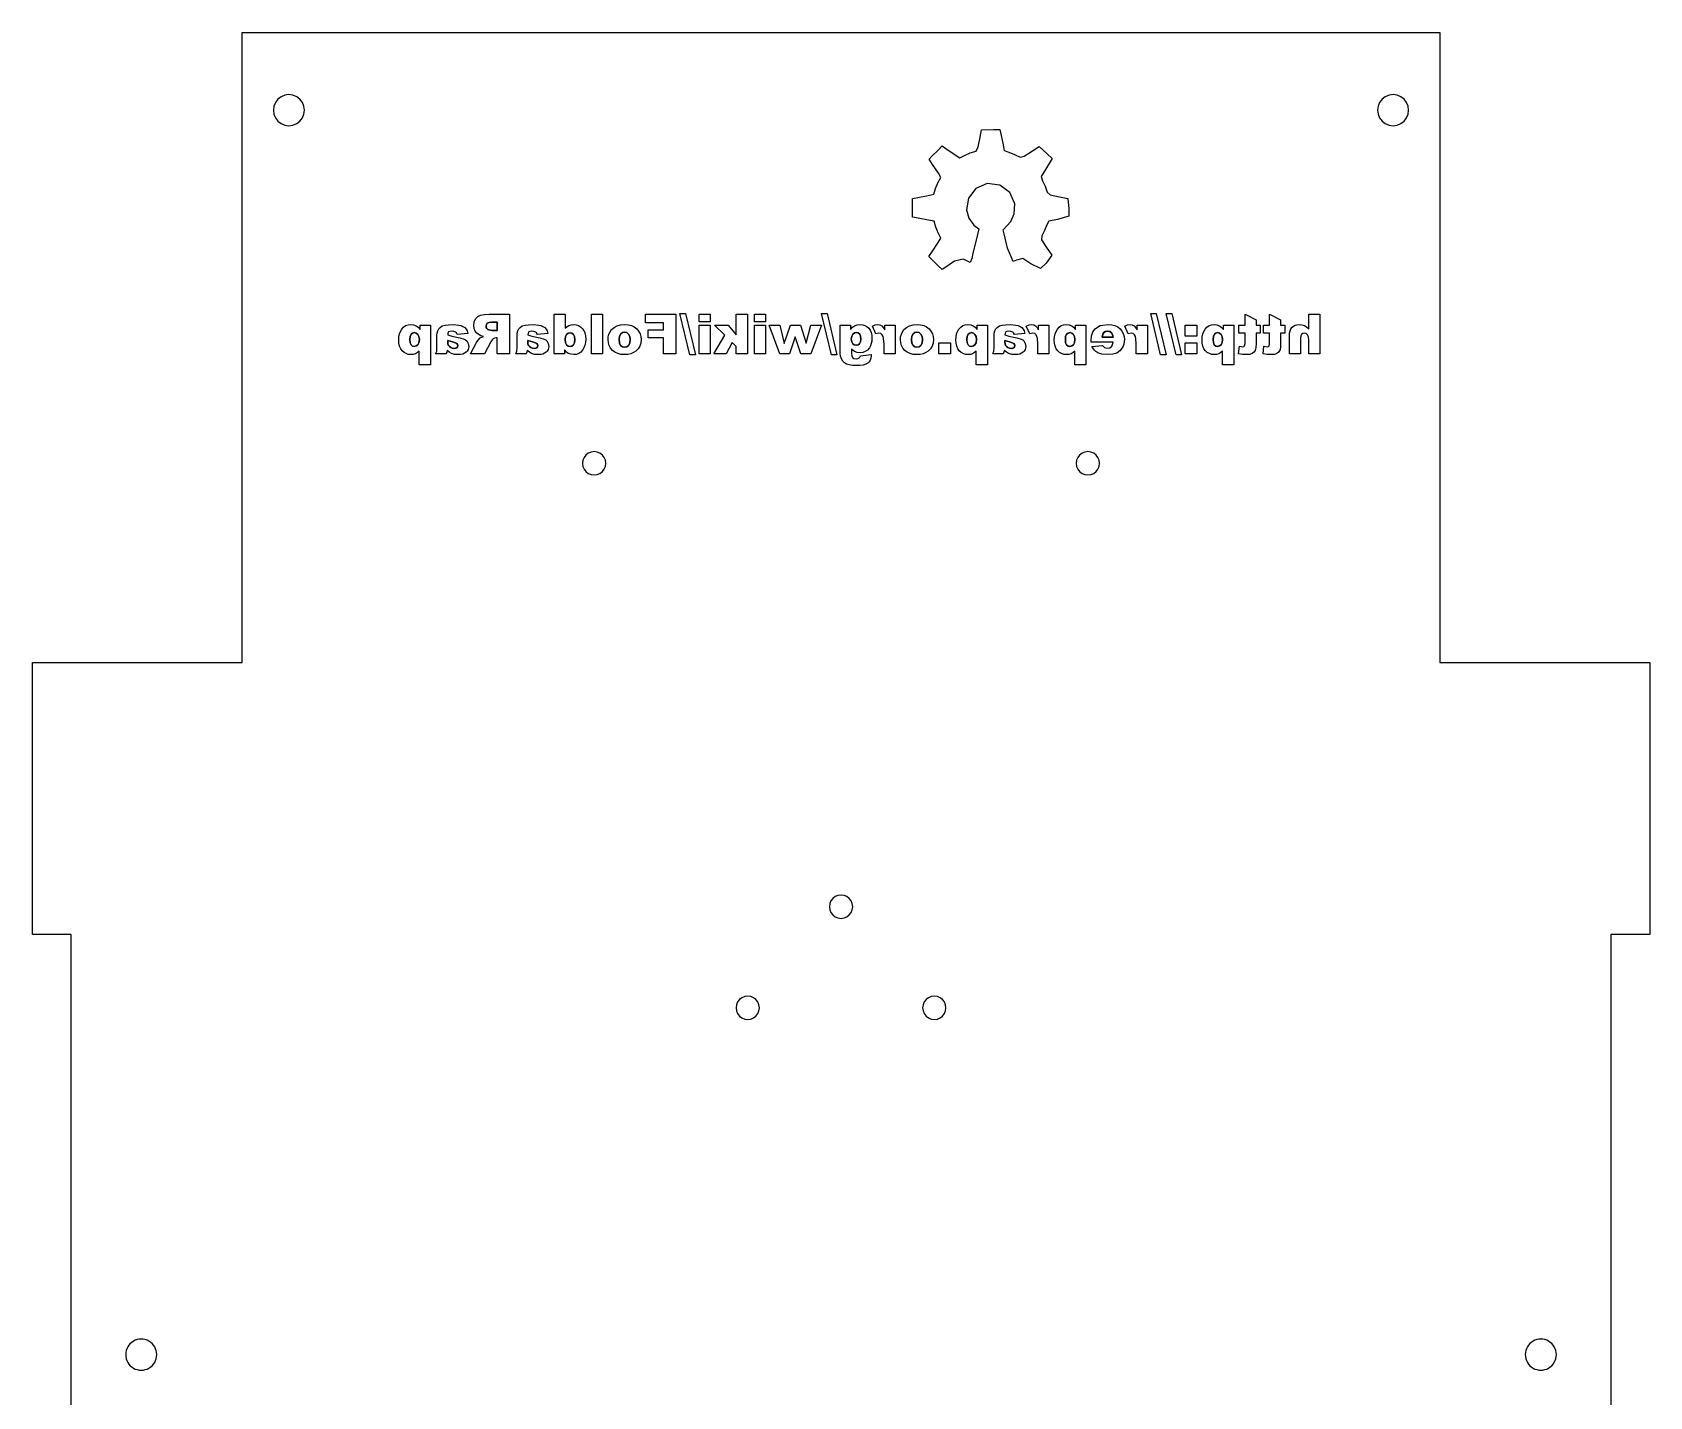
# Model space of a CAD drawing. Header units: metres. Extents: x -278 to -70, y 1279 to 1619.
# Drawn here: x -278.5 to -70.5, y 1443.2 to 1618.6 of the extents above; entities that cross this region are included whole.
import ezdxf

# ---------------------------------------------------------------- set-up
doc = ezdxf.new("R2010")
doc.units = ezdxf.units.M

msp = doc.modelspace()

# ---------------------------------------------------------------- linework, layer by layer
at = {"layer": 'GROUP0'}
msp.add_polyline3d([(-161.98, 1599.3, 0.03), (-161.61, 1599.99, 0.03), (-161.93, 1600.56, 0.03), (-162.67, 1601.66, 0.03), (-163.13, 1602.35, 0.03), (-162.77, 1602.72, 0.03), (-161.97, 1603.52, 0.03), (-161.45, 1604.04, 0.03), (-160.98, 1603.73, 0.03), (-159.88, 1603, 0.03), (-159.15, 1602.51, 0.03), (-158.55, 1602.82, 0.03), (-157.82, 1603.14, 0.03), (-157.05, 1603.38, 0.03), (-156.81, 1603.91, 0.03), (-156.56, 1605.19, 0.03), (-156.38, 1606.11, 0.03), (-154.84, 1606.14, 0.03), (-154.02, 1606.14, 0.03), (-153.65, 1604.42, 0.03), (-153.46, 1603.46, 0.03), (-152.86, 1603.25, 0.03), (-152.12, 1602.96, 0.03), (-151.42, 1602.6, 0.03), (-150.89, 1602.71, 0.03), (-149.83, 1603.42, 0.03), (-148.98, 1603.99, 0.03), (-147.92, 1603.04, 0.03), (-147.28, 1602.41, 0.03), (-148.13, 1601, 0.03), (-148.73, 1600.11, 0.03), (-148.53, 1599.58, 0.03), (-148.2, 1598.87, 0.03), (-147.95, 1598.11, 0.03), (-147.57, 1597.76, 0.03), (-146.35, 1597.52, 0.03), (-145.26, 1597.3, 0.03), (-145.13, 1595.98, 0.03), (-145.13, 1595.02, 0.03), (-146.59, 1594.6, 0.03), (-147.72, 1594.38, 0.03), (-148, 1593.92, 0.03), (-148.27, 1593.18, 0.03), (-148.61, 1592.48, 0.03), (-148.67, 1591.97, 0.03), (-148.01, 1590.97, 0.03), (-147.35, 1589.99, 0.03), (-148.07, 1588.99, 0.03), (-148.79, 1588.27, 0.03), (-150.05, 1588.89, 0.03), (-151.06, 1589.57, 0.03), (-151.88, 1589.37, 0.03), (-152.32, 1589.17, 0.03), (-153.02, 1590.89, 0.03), (-153.46, 1592.74, 0.03), (-153.58, 1593.24, 0.03), (-152.6, 1594.35, 0.03), (-152.16, 1595.33, 0.03), (-152.1, 1596.61, 0.03), (-152.75, 1598.06, 0.03), (-154.02, 1599, 0.03), (-155.65, 1599.2, 0.03), (-157.11, 1598.57, 0.03), (-158.07, 1597.31, 0.03), (-158.3, 1595.82, 0.03), (-158.01, 1594.76, 0.03), (-157.38, 1593.88, 0.03), (-156.72, 1593.38, 0.03), (-157.06, 1591.95, 0.03), (-157.48, 1590.24, 0.03), (-157.64, 1589.57, 0.03), (-157.83, 1589.08, 0.03), (-158.29, 1589.27, 0.03), (-158.74, 1589.49, 0.03), (-159.84, 1589.22, 0.03), (-160.95, 1588.47, 0.03), (-161.46, 1588.15, 0.03), (-161.96, 1588.65, 0.03), (-162.76, 1589.45, 0.03), (-163.14, 1589.83, 0.03), (-162.69, 1590.5, 0.03), (-161.94, 1591.62, 0.03), (-161.6, 1592.19, 0.03), (-161.97, 1592.88, 0.03), (-162.27, 1593.61, 0.03), (-162.49, 1594.36, 0.03), (-163.22, 1594.5, 0.03), (-164.53, 1594.76, 0.03), (-165.24, 1594.9, 0.03), (-165.24, 1595.51, 0.03), (-165.24, 1596.65, 0.03), (-165.24, 1597.29, 0.03), (-164.57, 1597.42, 0.03), (-163.26, 1597.68, 0.03), (-162.5, 1597.83, 0.03), (-162.28, 1598.56, 0.03), (-161.98, 1599.3, 0.03)], dxfattribs=at)
at = {"layer": 'GROUP1'}
for points in [[(-227.26, 1580.99, 0.03), (-227.26, 1575.89, 0.03), (-228.69, 1575.89, 0.03), (-228.69, 1577.66, 0.03), (-228.92, 1577.47, 0.03), (-229.18, 1577.33, 0.03), (-229.46, 1577.24, 0.03), (-229.77, 1577.22, 0.03), (-230.1, 1577.25, 0.03), (-230.39, 1577.34, 0.03), (-230.65, 1577.49, 0.03), (-230.89, 1577.7, 0.03), (-231.08, 1577.97, 0.03), (-231.22, 1578.3, 0.03), (-231.3, 1578.67, 0.03), (-231.33, 1579.11, 0.03), (-231.31, 1579.51, 0.03), (-231.23, 1579.88, 0.03), (-231.1, 1580.21, 0.03), (-230.93, 1580.51, 0.03), (-230.7, 1580.76, 0.03), (-230.44, 1580.94, 0.03), (-230.13, 1581.04, 0.03), (-229.78, 1581.08, 0.03), (-229.42, 1581.04, 0.03), (-229.09, 1580.91, 0.03), (-228.85, 1580.74, 0.03), (-228.59, 1580.45, 0.03), (-228.59, 1580.99, 0.03), (-227.26, 1580.99, 0.03)], [(-222.44, 1579.94, 0.03), (-223.8, 1579.8, 0.03), (-223.89, 1580, 0.03), (-224.01, 1580.12, 0.03), (-224.23, 1580.21, 0.03), (-224.54, 1580.24, 0.03), (-224.77, 1580.21, 0.03), (-224.92, 1580.13, 0.03), (-225, 1579.99, 0.03), (-225.02, 1579.77, 0.03), (-224.52, 1579.6, 0.03), (-223.49, 1579.37, 0.03), (-222.93, 1579.21, 0.03), (-222.73, 1579.1, 0.03), (-222.58, 1578.97, 0.03), (-222.39, 1578.66, 0.03), (-222.33, 1578.28, 0.03), (-222.35, 1578.06, 0.03), (-222.42, 1577.86, 0.03), (-222.52, 1577.68, 0.03), (-222.67, 1577.52, 0.03), (-222.87, 1577.39, 0.03), (-223.1, 1577.29, 0.03), (-223.37, 1577.23, 0.03), (-223.68, 1577.22, 0.03), (-224.14, 1577.25, 0.03), (-224.55, 1577.37, 0.03), (-224.83, 1577.52, 0.03), (-225.1, 1577.75, 0.03), (-225.15, 1577.52, 0.03), (-225.26, 1577.3, 0.03), (-226.59, 1577.3, 0.03), (-226.44, 1577.68, 0.03), (-226.41, 1578.09, 0.03), (-226.41, 1579.72, 0.03), (-226.38, 1579.98, 0.03), (-226.3, 1580.26, 0.03), (-226.18, 1580.52, 0.03), (-226.02, 1580.71, 0.03), (-225.73, 1580.9, 0.03), (-225.38, 1581.01, 0.03), (-224.93, 1581.06, 0.03), (-224.35, 1581.08, 0.03), (-223.61, 1581.02, 0.03), (-223.31, 1580.95, 0.03), (-223.08, 1580.85, 0.03), (-222.84, 1580.69, 0.03), (-222.66, 1580.5, 0.03), (-222.54, 1580.26, 0.03), (-222.44, 1579.94, 0.03)], [(-217.08, 1582.4, 0.03), (-217.08, 1577.3, 0.03), (-218.66, 1577.3, 0.03), (-218.66, 1579.37, 0.03), (-218.8, 1579.37, 0.03), (-219, 1579.34, 0.03), (-219.19, 1579.25, 0.03), (-219.32, 1579.11, 0.03), (-219.47, 1578.86, 0.03), (-220.31, 1577.3, 0.03), (-222.09, 1577.3, 0.03), (-221.33, 1578.78, 0.03), (-221.11, 1579.09, 0.03), (-220.86, 1579.36, 0.03), (-220.45, 1579.55, 0.03), (-220.76, 1579.64, 0.03), (-221, 1579.75, 0.03), (-221.28, 1579.97, 0.03), (-221.5, 1580.25, 0.03), (-221.64, 1580.59, 0.03), (-221.68, 1580.98, 0.03), (-221.62, 1581.43, 0.03), (-221.44, 1581.81, 0.03), (-221.17, 1582.1, 0.03), (-220.82, 1582.27, 0.03), (-220.35, 1582.37, 0.03), (-219.7, 1582.4, 0.03), (-217.08, 1582.4, 0.03)], [(-219.33, 1580.33, 0.03), (-218.66, 1580.33, 0.03), (-218.66, 1581.37, 0.03), (-219.35, 1581.37, 0.03), (-219.72, 1581.34, 0.03), (-219.94, 1581.24, 0.03), (-220.06, 1581.08, 0.03), (-220.1, 1580.86, 0.03), (-220.07, 1580.7, 0.03), (-220, 1580.56, 0.03), (-219.89, 1580.46, 0.03), (-219.74, 1580.4, 0.03), (-219.33, 1580.33, 0.03)], [(-218.66, 1581.37, 0.03), (-218.66, 1580.33, 0.03), (-219.33, 1580.33, 0.03), (-219.74, 1580.4, 0.03), (-219.89, 1580.46, 0.03), (-220, 1580.56, 0.03), (-220.07, 1580.7, 0.03), (-220.1, 1580.86, 0.03), (-220.06, 1581.08, 0.03), (-219.94, 1581.24, 0.03), (-219.72, 1581.34, 0.03), (-219.35, 1581.37, 0.03), (-218.66, 1581.37, 0.03)], [(-212.15, 1579.94, 0.03), (-213.5, 1579.8, 0.03), (-213.6, 1580, 0.03), (-213.72, 1580.12, 0.03), (-213.94, 1580.21, 0.03), (-214.24, 1580.24, 0.03), (-214.47, 1580.21, 0.03), (-214.62, 1580.13, 0.03), (-214.7, 1579.99, 0.03), (-214.73, 1579.77, 0.03), (-214.23, 1579.6, 0.03), (-213.2, 1579.37, 0.03), (-212.64, 1579.21, 0.03), (-212.43, 1579.1, 0.03), (-212.28, 1578.97, 0.03), (-212.1, 1578.66, 0.03), (-212.04, 1578.28, 0.03), (-212.06, 1578.06, 0.03), (-212.12, 1577.86, 0.03), (-212.23, 1577.68, 0.03), (-212.38, 1577.52, 0.03), (-212.57, 1577.39, 0.03), (-212.8, 1577.29, 0.03), (-213.07, 1577.23, 0.03), (-213.38, 1577.22, 0.03), (-213.85, 1577.25, 0.03), (-214.26, 1577.37, 0.03), (-214.53, 1577.52, 0.03), (-214.81, 1577.75, 0.03), (-214.86, 1577.52, 0.03), (-214.96, 1577.3, 0.03), (-216.29, 1577.3, 0.03), (-216.15, 1577.68, 0.03), (-216.11, 1578.09, 0.03), (-216.11, 1579.72, 0.03), (-216.09, 1579.98, 0.03), (-216.01, 1580.26, 0.03), (-215.89, 1580.52, 0.03), (-215.72, 1580.71, 0.03), (-215.44, 1580.9, 0.03), (-215.08, 1581.01, 0.03), (-214.63, 1581.06, 0.03), (-214.06, 1581.08, 0.03), (-213.32, 1581.02, 0.03), (-213.02, 1580.95, 0.03), (-212.79, 1580.85, 0.03), (-212.55, 1580.69, 0.03), (-212.37, 1580.5, 0.03), (-212.24, 1580.26, 0.03), (-212.15, 1579.94, 0.03)], [(-211.35, 1577.3, 0.03), (-211.35, 1582.4, 0.03), (-209.92, 1582.4, 0.03), (-209.92, 1580.63, 0.03), (-209.69, 1580.83, 0.03), (-209.44, 1580.97, 0.03), (-209.16, 1581.05, 0.03), (-208.84, 1581.08, 0.03), (-208.52, 1581.05, 0.03), (-208.22, 1580.96, 0.03), (-207.96, 1580.8, 0.03), (-207.72, 1580.59, 0.03), (-207.53, 1580.32, 0.03), (-207.39, 1580, 0.03), (-207.31, 1579.62, 0.03), (-207.28, 1579.18, 0.03), (-207.31, 1578.79, 0.03), (-207.38, 1578.43, 0.03), (-207.51, 1578.09, 0.03), (-207.68, 1577.79, 0.03), (-207.9, 1577.54, 0.03), (-208.17, 1577.36, 0.03), (-208.48, 1577.25, 0.03), (-208.83, 1577.22, 0.03), (-209.19, 1577.26, 0.03), (-209.52, 1577.38, 0.03), (-209.76, 1577.55, 0.03), (-210.02, 1577.85, 0.03), (-210.02, 1577.3, 0.03), (-211.35, 1577.3, 0.03)], [(-206.55, 1582.4, 0.03), (-205.14, 1582.4, 0.03), (-205.14, 1577.3, 0.03), (-206.55, 1577.3, 0.03), (-206.55, 1582.4, 0.03)], [(-200.2, 1579.54, 0.03), (-200.16, 1579.14, 0.03), (-200.2, 1578.7, 0.03), (-200.33, 1578.31, 0.03), (-200.54, 1577.97, 0.03), (-200.84, 1577.67, 0.03), (-201.13, 1577.47, 0.03), (-201.47, 1577.33, 0.03), (-201.85, 1577.24, 0.03), (-202.28, 1577.22, 0.03), (-202.75, 1577.25, 0.03), (-203.17, 1577.35, 0.03), (-203.53, 1577.52, 0.03), (-203.84, 1577.76, 0.03), (-204.09, 1578.05, 0.03), (-204.26, 1578.38, 0.03), (-204.37, 1578.75, 0.03), (-204.4, 1579.16, 0.03), (-204.38, 1579.52, 0.03), (-204.29, 1579.86, 0.03), (-204.15, 1580.16, 0.03), (-203.95, 1580.43, 0.03), (-203.63, 1580.72, 0.03), (-203.25, 1580.92, 0.03), (-202.79, 1581.04, 0.03), (-202.27, 1581.08, 0.03), (-201.81, 1581.04, 0.03), (-201.4, 1580.94, 0.03), (-201.04, 1580.77, 0.03), (-200.73, 1580.53, 0.03), (-200.48, 1580.24, 0.03), (-200.3, 1579.91, 0.03), (-200.2, 1579.54, 0.03)], [(-199.58, 1582.4, 0.03), (-195.68, 1582.4, 0.03), (-195.68, 1577.3, 0.03), (-197.27, 1577.3, 0.03), (-197.27, 1579.38, 0.03), (-199.24, 1579.38, 0.03), (-199.24, 1580.41, 0.03), (-197.27, 1580.41, 0.03), (-197.27, 1581.3, 0.03), (-199.58, 1581.3, 0.03), (-199.58, 1582.4, 0.03)], [(-195.18, 1582.49, 0.03), (-194.45, 1582.49, 0.03), (-193.18, 1577.21, 0.03), (-193.89, 1577.21, 0.03), (-195.18, 1582.49, 0.03)], [(-192.7, 1582.4, 0.03), (-191.28, 1582.4, 0.03), (-191.28, 1581.44, 0.03), (-192.7, 1581.44, 0.03), (-192.7, 1582.4, 0.03)], [(-192.7, 1580.99, 0.03), (-191.28, 1580.99, 0.03), (-191.28, 1577.3, 0.03), (-192.7, 1577.3, 0.03), (-192.7, 1580.99, 0.03)], [(-187.93, 1582.4, 0.03), (-186.48, 1582.4, 0.03), (-186.48, 1577.3, 0.03), (-187.93, 1577.3, 0.03), (-187.93, 1578.26, 0.03), (-188.46, 1578.78, 0.03), (-189.21, 1577.3, 0.03), (-190.8, 1577.3, 0.03), (-189.4, 1579.7, 0.03), (-190.73, 1580.99, 0.03), (-188.98, 1580.99, 0.03), (-187.93, 1579.77, 0.03), (-187.93, 1582.4, 0.03)], [(-185.57, 1582.4, 0.03), (-184.16, 1582.4, 0.03), (-184.16, 1581.44, 0.03), (-185.57, 1581.44, 0.03), (-185.57, 1582.4, 0.03)], [(-185.57, 1580.99, 0.03), (-184.16, 1580.99, 0.03), (-184.16, 1577.3, 0.03), (-185.57, 1577.3, 0.03), (-185.57, 1580.99, 0.03)], [(-178.34, 1580.99, 0.03), (-176.97, 1580.99, 0.03), (-178.34, 1577.3, 0.03), (-179.6, 1577.3, 0.03), (-180.33, 1579.52, 0.03), (-181.07, 1577.3, 0.03), (-182.33, 1577.3, 0.03), (-183.7, 1580.99, 0.03), (-182.33, 1580.99, 0.03), (-181.74, 1578.66, 0.03), (-180.96, 1580.99, 0.03), (-179.68, 1580.99, 0.03), (-178.93, 1578.67, 0.03), (-178.34, 1580.99, 0.03)], [(-176.97, 1582.49, 0.03), (-176.25, 1582.49, 0.03), (-174.98, 1577.21, 0.03), (-175.69, 1577.21, 0.03), (-176.97, 1582.49, 0.03)], [(-174.55, 1580.99, 0.03), (-173.22, 1580.99, 0.03), (-173.22, 1580.45, 0.03), (-172.97, 1580.74, 0.03), (-172.7, 1580.93, 0.03), (-172.38, 1581.04, 0.03), (-171.99, 1581.08, 0.03), (-171.66, 1581.05, 0.03), (-171.37, 1580.96, 0.03), (-171.12, 1580.82, 0.03), (-170.89, 1580.62, 0.03), (-170.71, 1580.37, 0.03), (-170.58, 1580.07, 0.03), (-170.5, 1579.72, 0.03), (-170.48, 1579.31, 0.03), (-170.5, 1578.95, 0.03), (-170.56, 1578.63, 0.03), (-170.66, 1578.34, 0.03), (-170.8, 1578.1, 0.03), (-171.04, 1577.81, 0.03), (-171.33, 1577.61, 0.03), (-171.64, 1577.49, 0.03), (-172, 1577.45, 0.03), (-172.36, 1577.49, 0.03), (-172.7, 1577.62, 0.03), (-172.91, 1577.77, 0.03), (-173.12, 1577.98, 0.03), (-173.12, 1577.42, 0.03), (-173.08, 1577.07, 0.03), (-172.97, 1576.85, 0.03), (-172.78, 1576.73, 0.03), (-172.51, 1576.69, 0.03), (-172.29, 1576.71, 0.03), (-172.12, 1576.79, 0.03), (-172.02, 1576.9, 0.03), (-171.96, 1577.06, 0.03), (-170.58, 1577.22, 0.03), (-170.58, 1577.03, 0.03), (-170.6, 1576.76, 0.03), (-170.68, 1576.52, 0.03), (-170.81, 1576.31, 0.03), (-170.99, 1576.13, 0.03), (-171.24, 1575.99, 0.03), (-171.58, 1575.88, 0.03), (-172.01, 1575.82, 0.03), (-172.52, 1575.8, 0.03), (-172.98, 1575.82, 0.03), (-173.39, 1575.89, 0.03), (-173.73, 1576, 0.03), (-174.01, 1576.17, 0.03), (-174.23, 1576.39, 0.03), (-174.4, 1576.68, 0.03), (-174.51, 1577, 0.03), (-174.55, 1577.34, 0.03), (-174.55, 1577.5, 0.03), (-174.55, 1580.99, 0.03)], [(-168.83, 1580.99, 0.03), (-167.5, 1580.99, 0.03), (-167.5, 1577.3, 0.03), (-168.92, 1577.3, 0.03), (-168.92, 1578.54, 0.03), (-168.98, 1579.28, 0.03), (-169.05, 1579.55, 0.03), (-169.14, 1579.75, 0.03), (-169.33, 1579.92, 0.03), (-169.57, 1579.98, 0.03), (-169.97, 1579.87, 0.03), (-170.41, 1580.88, 0.03), (-170.05, 1581.03, 0.03), (-169.72, 1581.08, 0.03), (-169.45, 1581.04, 0.03), (-169.22, 1580.93, 0.03), (-169.02, 1580.72, 0.03), (-168.83, 1580.39, 0.03), (-168.83, 1580.99, 0.03)], [(-162.6, 1579.54, 0.03), (-162.56, 1579.14, 0.03), (-162.6, 1578.7, 0.03), (-162.73, 1578.31, 0.03), (-162.94, 1577.97, 0.03), (-163.24, 1577.67, 0.03), (-163.53, 1577.47, 0.03), (-163.87, 1577.33, 0.03), (-164.25, 1577.24, 0.03), (-164.68, 1577.22, 0.03), (-165.15, 1577.25, 0.03), (-165.57, 1577.35, 0.03), (-165.93, 1577.52, 0.03), (-166.24, 1577.76, 0.03), (-166.49, 1578.05, 0.03), (-166.66, 1578.38, 0.03), (-166.77, 1578.75, 0.03), (-166.81, 1579.16, 0.03), (-166.78, 1579.52, 0.03), (-166.69, 1579.86, 0.03), (-166.55, 1580.16, 0.03), (-166.35, 1580.43, 0.03), (-166.03, 1580.72, 0.03), (-165.65, 1580.92, 0.03), (-165.19, 1581.04, 0.03), (-164.67, 1581.08, 0.03), (-164.21, 1581.04, 0.03), (-163.8, 1580.94, 0.03), (-163.44, 1580.77, 0.03), (-163.13, 1580.53, 0.03), (-162.88, 1580.24, 0.03), (-162.7, 1579.91, 0.03), (-162.6, 1579.54, 0.03)], [(-155.62, 1580.99, 0.03), (-155.62, 1575.89, 0.03), (-157.05, 1575.89, 0.03), (-157.05, 1577.66, 0.03), (-157.27, 1577.47, 0.03), (-157.53, 1577.33, 0.03), (-157.81, 1577.24, 0.03), (-158.13, 1577.22, 0.03), (-158.45, 1577.25, 0.03), (-158.74, 1577.34, 0.03), (-159.01, 1577.49, 0.03), (-159.24, 1577.7, 0.03), (-159.44, 1577.97, 0.03), (-159.57, 1578.3, 0.03), (-159.66, 1578.67, 0.03), (-159.68, 1579.11, 0.03), (-159.66, 1579.51, 0.03), (-159.58, 1579.88, 0.03), (-159.46, 1580.21, 0.03), (-159.28, 1580.51, 0.03), (-159.06, 1580.76, 0.03), (-158.79, 1580.94, 0.03), (-158.48, 1581.04, 0.03), (-158.13, 1581.08, 0.03), (-157.77, 1581.04, 0.03), (-157.45, 1580.91, 0.03), (-157.21, 1580.74, 0.03), (-156.94, 1580.45, 0.03), (-156.94, 1580.99, 0.03), (-155.62, 1580.99, 0.03)], [(-150.8, 1579.94, 0.03), (-152.15, 1579.8, 0.03), (-152.25, 1580, 0.03), (-152.37, 1580.12, 0.03), (-152.59, 1580.21, 0.03), (-152.89, 1580.24, 0.03), (-153.12, 1580.21, 0.03), (-153.27, 1580.13, 0.03), (-153.35, 1579.99, 0.03), (-153.38, 1579.77, 0.03), (-152.88, 1579.6, 0.03), (-151.84, 1579.37, 0.03), (-151.28, 1579.21, 0.03), (-151.08, 1579.1, 0.03), (-150.93, 1578.97, 0.03), (-150.75, 1578.66, 0.03), (-150.68, 1578.28, 0.03), (-150.71, 1578.06, 0.03), (-150.77, 1577.86, 0.03), (-150.88, 1577.68, 0.03), (-151.03, 1577.52, 0.03), (-151.22, 1577.39, 0.03), (-151.45, 1577.29, 0.03), (-151.72, 1577.23, 0.03), (-152.03, 1577.22, 0.03), (-152.5, 1577.25, 0.03), (-152.9, 1577.37, 0.03), (-153.18, 1577.52, 0.03), (-153.46, 1577.75, 0.03), (-153.51, 1577.52, 0.03), (-153.61, 1577.3, 0.03), (-154.94, 1577.3, 0.03), (-154.79, 1577.68, 0.03), (-154.76, 1578.09, 0.03), (-154.76, 1579.72, 0.03), (-154.74, 1579.98, 0.03), (-154.66, 1580.26, 0.03), (-154.53, 1580.52, 0.03), (-154.37, 1580.71, 0.03), (-154.08, 1580.9, 0.03), (-153.73, 1581.01, 0.03), (-153.28, 1581.06, 0.03), (-152.71, 1581.08, 0.03), (-151.97, 1581.02, 0.03), (-151.66, 1580.95, 0.03), (-151.43, 1580.85, 0.03), (-151.19, 1580.69, 0.03), (-151.02, 1580.5, 0.03), (-150.89, 1580.26, 0.03), (-150.8, 1579.94, 0.03)], [(-149.04, 1580.99, 0.03), (-147.71, 1580.99, 0.03), (-147.71, 1577.3, 0.03), (-149.13, 1577.3, 0.03), (-149.13, 1578.54, 0.03), (-149.19, 1579.28, 0.03), (-149.26, 1579.55, 0.03), (-149.35, 1579.75, 0.03), (-149.54, 1579.92, 0.03), (-149.78, 1579.98, 0.03), (-150.18, 1579.87, 0.03), (-150.62, 1580.88, 0.03), (-150.26, 1581.03, 0.03), (-149.93, 1581.08, 0.03), (-149.66, 1581.04, 0.03), (-149.43, 1580.93, 0.03), (-149.23, 1580.72, 0.03), (-149.04, 1580.39, 0.03), (-149.04, 1580.99, 0.03)], [(-142.95, 1580.99, 0.03), (-142.95, 1575.89, 0.03), (-144.38, 1575.89, 0.03), (-144.38, 1577.66, 0.03), (-144.61, 1577.47, 0.03), (-144.86, 1577.33, 0.03), (-145.15, 1577.24, 0.03), (-145.46, 1577.22, 0.03), (-145.78, 1577.25, 0.03), (-146.08, 1577.34, 0.03), (-146.34, 1577.49, 0.03), (-146.58, 1577.7, 0.03), (-146.77, 1577.97, 0.03), (-146.91, 1578.3, 0.03), (-146.99, 1578.67, 0.03), (-147.02, 1579.11, 0.03), (-146.99, 1579.51, 0.03), (-146.92, 1579.88, 0.03), (-146.79, 1580.21, 0.03), (-146.61, 1580.51, 0.03), (-146.39, 1580.76, 0.03), (-146.12, 1580.94, 0.03), (-145.82, 1581.04, 0.03), (-145.47, 1581.08, 0.03), (-145.11, 1581.04, 0.03), (-144.78, 1580.91, 0.03), (-144.54, 1580.74, 0.03), (-144.28, 1580.45, 0.03), (-144.28, 1580.99, 0.03), (-142.95, 1580.99, 0.03)], [(-139.45, 1578.8, 0.03), (-142.29, 1578.8, 0.03), (-142.29, 1578.96, 0.03), (-142.23, 1579.62, 0.03), (-142.16, 1579.9, 0.03), (-142.05, 1580.14, 0.03), (-141.76, 1580.54, 0.03), (-141.35, 1580.84, 0.03), (-141.1, 1580.94, 0.03), (-140.81, 1581.02, 0.03), (-140.1, 1581.08, 0.03), (-139.64, 1581.04, 0.03), (-139.23, 1580.94, 0.03), (-138.87, 1580.78, 0.03), (-138.57, 1580.54, 0.03), (-138.33, 1580.25, 0.03), (-138.15, 1579.92, 0.03), (-138.05, 1579.55, 0.03), (-138.01, 1579.14, 0.03), (-138.08, 1578.57, 0.03), (-138.17, 1578.32, 0.03), (-138.29, 1578.08, 0.03), (-138.6, 1577.69, 0.03), (-138.99, 1577.42, 0.03), (-139.49, 1577.27, 0.03), (-140.14, 1577.22, 0.03), (-140.89, 1577.28, 0.03), (-141.19, 1577.35, 0.03), (-141.44, 1577.46, 0.03), (-141.66, 1577.6, 0.03), (-141.86, 1577.78, 0.03), (-142.21, 1578.26, 0.03), (-140.82, 1578.38, 0.03), (-140.57, 1578.15, 0.03), (-140.38, 1578.07, 0.03), (-140.17, 1578.05, 0.03), (-139.88, 1578.11, 0.03), (-139.64, 1578.29, 0.03), (-139.52, 1578.5, 0.03), (-139.45, 1578.8, 0.03)], [(-136.37, 1580.99, 0.03), (-135.04, 1580.99, 0.03), (-135.04, 1577.3, 0.03), (-136.47, 1577.3, 0.03), (-136.47, 1578.54, 0.03), (-136.52, 1579.28, 0.03), (-136.59, 1579.55, 0.03), (-136.69, 1579.75, 0.03), (-136.87, 1579.92, 0.03), (-137.12, 1579.98, 0.03), (-137.51, 1579.87, 0.03), (-137.95, 1580.88, 0.03), (-137.59, 1581.03, 0.03), (-137.27, 1581.08, 0.03), (-136.99, 1581.04, 0.03), (-136.76, 1580.93, 0.03), (-136.56, 1580.72, 0.03), (-136.37, 1580.39, 0.03), (-136.37, 1580.99, 0.03)], [(-134.62, 1582.49, 0.03), (-133.9, 1582.49, 0.03), (-132.63, 1577.21, 0.03), (-133.34, 1577.21, 0.03), (-134.62, 1582.49, 0.03)], [(-132.64, 1582.49, 0.03), (-131.92, 1582.49, 0.03), (-130.65, 1577.21, 0.03), (-131.36, 1577.21, 0.03), (-132.64, 1582.49, 0.03)], [(-130.21, 1580.99, 0.03), (-128.7, 1580.99, 0.03), (-128.7, 1579.57, 0.03), (-130.21, 1579.57, 0.03), (-130.21, 1580.99, 0.03)], [(-123.95, 1580.99, 0.03), (-123.95, 1575.89, 0.03), (-125.38, 1575.89, 0.03), (-125.38, 1577.66, 0.03), (-125.61, 1577.47, 0.03), (-125.86, 1577.33, 0.03), (-126.15, 1577.24, 0.03), (-126.46, 1577.22, 0.03), (-126.78, 1577.25, 0.03), (-127.08, 1577.34, 0.03), (-127.34, 1577.49, 0.03), (-127.58, 1577.7, 0.03), (-127.77, 1577.97, 0.03), (-127.91, 1578.3, 0.03), (-127.99, 1578.67, 0.03), (-128.02, 1579.11, 0.03), (-127.99, 1579.51, 0.03), (-127.92, 1579.88, 0.03), (-127.79, 1580.21, 0.03), (-127.61, 1580.51, 0.03), (-127.39, 1580.76, 0.03), (-127.12, 1580.94, 0.03), (-126.82, 1581.04, 0.03), (-126.47, 1581.08, 0.03), (-126.11, 1581.04, 0.03), (-125.78, 1580.91, 0.03), (-125.54, 1580.74, 0.03), (-125.28, 1580.45, 0.03), (-125.28, 1580.99, 0.03), (-123.95, 1580.99, 0.03)], [(-122.49, 1580.99, 0.03), (-122.49, 1582.4, 0.03), (-121.07, 1581.67, 0.03), (-121.07, 1580.99, 0.03), (-120.55, 1580.99, 0.03), (-120.55, 1579.96, 0.03), (-121.07, 1579.96, 0.03), (-121.07, 1578.66, 0.03), (-121.1, 1578.12, 0.03), (-121.19, 1577.76, 0.03), (-121.34, 1577.52, 0.03), (-121.56, 1577.35, 0.03), (-121.88, 1577.25, 0.03), (-122.34, 1577.22, 0.03), (-122.82, 1577.24, 0.03), (-123.32, 1577.33, 0.03), (-123.22, 1578.31, 0.03), (-122.78, 1578.22, 0.03), (-122.63, 1578.25, 0.03), (-122.54, 1578.34, 0.03), (-122.49, 1578.65, 0.03), (-122.49, 1579.96, 0.03), (-123.27, 1579.96, 0.03), (-123.27, 1580.99, 0.03), (-122.49, 1580.99, 0.03)], [(-119.33, 1580.99, 0.03), (-119.33, 1582.4, 0.03), (-117.91, 1581.67, 0.03), (-117.91, 1580.99, 0.03), (-117.39, 1580.99, 0.03), (-117.39, 1579.96, 0.03), (-117.91, 1579.96, 0.03), (-117.91, 1578.66, 0.03), (-117.94, 1578.12, 0.03), (-118.03, 1577.76, 0.03), (-118.18, 1577.52, 0.03), (-118.4, 1577.35, 0.03), (-118.72, 1577.25, 0.03), (-119.18, 1577.22, 0.03), (-119.65, 1577.24, 0.03), (-120.16, 1577.33, 0.03), (-120.06, 1578.31, 0.03), (-119.62, 1578.22, 0.03), (-119.47, 1578.25, 0.03), (-119.37, 1578.34, 0.03), (-119.33, 1578.65, 0.03), (-119.33, 1579.96, 0.03), (-120.11, 1579.96, 0.03), (-120.11, 1580.99, 0.03), (-119.33, 1580.99, 0.03)], [(-114.28, 1582.4, 0.03), (-112.87, 1582.4, 0.03), (-112.87, 1577.3, 0.03), (-114.28, 1577.3, 0.03), (-114.28, 1579.07, 0.03), (-114.32, 1579.5, 0.03), (-114.44, 1579.77, 0.03), (-114.63, 1579.92, 0.03), (-114.86, 1579.97, 0.03), (-115.07, 1579.93, 0.03), (-115.22, 1579.82, 0.03), (-115.32, 1579.63, 0.03), (-115.35, 1579.33, 0.03), (-115.35, 1577.3, 0.03), (-116.78, 1577.3, 0.03), (-116.78, 1579.65, 0.03), (-116.76, 1579.99, 0.03), (-116.69, 1580.28, 0.03), (-116.59, 1580.53, 0.03), (-116.44, 1580.73, 0.03), (-116.26, 1580.88, 0.03), (-116.05, 1580.99, 0.03), (-115.81, 1581.06, 0.03), (-115.53, 1581.08, 0.03), (-115.17, 1581.04, 0.03), (-114.86, 1580.95, 0.03), (-114.57, 1580.78, 0.03), (-114.28, 1580.52, 0.03), (-114.28, 1582.4, 0.03)], [(-228.73, 1578.75, 0.03), (-228.68, 1579.14, 0.03), (-228.73, 1579.55, 0.03), (-228.86, 1579.82, 0.03), (-229.07, 1579.98, 0.03), (-229.32, 1580.04, 0.03), (-229.55, 1579.98, 0.03), (-229.74, 1579.83, 0.03), (-229.87, 1579.56, 0.03), (-229.92, 1579.17, 0.03), (-229.87, 1578.75, 0.03), (-229.75, 1578.48, 0.03), (-229.56, 1578.32, 0.03), (-229.33, 1578.27, 0.03), (-229.08, 1578.33, 0.03), (-228.87, 1578.49, 0.03), (-228.73, 1578.75, 0.03)], [(-229.87, 1579.56, 0.03), (-229.74, 1579.83, 0.03), (-229.55, 1579.98, 0.03), (-229.32, 1580.04, 0.03), (-229.07, 1579.98, 0.03), (-228.86, 1579.82, 0.03), (-228.73, 1579.55, 0.03), (-228.68, 1579.14, 0.03), (-228.73, 1578.75, 0.03), (-228.87, 1578.49, 0.03), (-229.08, 1578.33, 0.03), (-229.33, 1578.27, 0.03), (-229.56, 1578.32, 0.03), (-229.75, 1578.48, 0.03), (-229.87, 1578.75, 0.03), (-229.92, 1579.17, 0.03), (-229.87, 1579.56, 0.03)], [(-225.02, 1578.83, 0.03), (-225.02, 1579.05, 0.03), (-224.42, 1578.87, 0.03), (-224.06, 1578.75, 0.03), (-223.87, 1578.64, 0.03), (-223.78, 1578.52, 0.03), (-223.75, 1578.38, 0.03), (-223.78, 1578.23, 0.03), (-223.87, 1578.11, 0.03), (-224.01, 1578.03, 0.03), (-224.21, 1578, 0.03), (-224.44, 1578.03, 0.03), (-224.65, 1578.12, 0.03), (-224.82, 1578.24, 0.03), (-224.94, 1578.4, 0.03), (-225, 1578.59, 0.03), (-225.02, 1578.83, 0.03)], [(-224.42, 1578.87, 0.03), (-225.02, 1579.05, 0.03), (-225.02, 1578.83, 0.03), (-225, 1578.59, 0.03), (-224.94, 1578.4, 0.03), (-224.82, 1578.24, 0.03), (-224.65, 1578.12, 0.03), (-224.44, 1578.03, 0.03), (-224.21, 1578, 0.03), (-224.01, 1578.03, 0.03), (-223.87, 1578.11, 0.03), (-223.78, 1578.23, 0.03), (-223.75, 1578.38, 0.03), (-223.78, 1578.52, 0.03), (-223.87, 1578.64, 0.03), (-224.06, 1578.75, 0.03), (-224.42, 1578.87, 0.03)], [(-214.12, 1578.87, 0.03), (-214.73, 1579.05, 0.03), (-214.73, 1578.83, 0.03), (-214.71, 1578.59, 0.03), (-214.64, 1578.4, 0.03), (-214.53, 1578.24, 0.03), (-214.36, 1578.12, 0.03), (-214.14, 1578.03, 0.03), (-213.92, 1578, 0.03), (-213.72, 1578.03, 0.03), (-213.57, 1578.11, 0.03), (-213.49, 1578.23, 0.03), (-213.46, 1578.38, 0.03), (-213.49, 1578.52, 0.03), (-213.57, 1578.64, 0.03), (-213.77, 1578.75, 0.03), (-214.12, 1578.87, 0.03)], [(-214.73, 1578.83, 0.03), (-214.73, 1579.05, 0.03), (-214.12, 1578.87, 0.03), (-213.77, 1578.75, 0.03), (-213.57, 1578.64, 0.03), (-213.49, 1578.52, 0.03), (-213.46, 1578.38, 0.03), (-213.49, 1578.23, 0.03), (-213.57, 1578.11, 0.03), (-213.72, 1578.03, 0.03), (-213.92, 1578, 0.03), (-214.14, 1578.03, 0.03), (-214.36, 1578.12, 0.03), (-214.53, 1578.24, 0.03), (-214.64, 1578.4, 0.03), (-214.71, 1578.59, 0.03), (-214.73, 1578.83, 0.03)], [(-209.54, 1578.31, 0.03), (-209.75, 1578.46, 0.03), (-209.88, 1578.74, 0.03), (-209.93, 1579.16, 0.03), (-209.88, 1579.54, 0.03), (-209.74, 1579.81, 0.03), (-209.54, 1579.97, 0.03), (-209.28, 1580.02, 0.03), (-209.05, 1579.97, 0.03), (-208.86, 1579.81, 0.03), (-208.74, 1579.54, 0.03), (-208.7, 1579.13, 0.03), (-208.74, 1578.73, 0.03), (-208.87, 1578.46, 0.03), (-209.06, 1578.3, 0.03), (-209.3, 1578.25, 0.03), (-209.54, 1578.31, 0.03)], [(-209.88, 1579.54, 0.03), (-209.93, 1579.16, 0.03), (-209.88, 1578.74, 0.03), (-209.75, 1578.46, 0.03), (-209.54, 1578.31, 0.03), (-209.3, 1578.25, 0.03), (-209.06, 1578.3, 0.03), (-208.87, 1578.46, 0.03), (-208.74, 1578.73, 0.03), (-208.7, 1579.13, 0.03), (-208.74, 1579.54, 0.03), (-208.86, 1579.81, 0.03), (-209.05, 1579.97, 0.03), (-209.28, 1580.02, 0.03), (-209.54, 1579.97, 0.03), (-209.74, 1579.81, 0.03), (-209.88, 1579.54, 0.03)], [(-202.79, 1578.41, 0.03), (-202.93, 1578.71, 0.03), (-202.98, 1579.15, 0.03), (-202.93, 1579.57, 0.03), (-202.78, 1579.87, 0.03), (-202.56, 1580.04, 0.03), (-202.29, 1580.1, 0.03), (-202.01, 1580.04, 0.03), (-201.78, 1579.86, 0.03), (-201.63, 1579.56, 0.03), (-201.58, 1579.14, 0.03), (-201.63, 1578.71, 0.03), (-201.78, 1578.41, 0.03), (-202.01, 1578.23, 0.03), (-202.28, 1578.17, 0.03), (-202.56, 1578.23, 0.03), (-202.79, 1578.41, 0.03)], [(-201.63, 1578.71, 0.03), (-201.58, 1579.14, 0.03), (-201.63, 1579.56, 0.03), (-201.78, 1579.86, 0.03), (-202.01, 1580.04, 0.03), (-202.29, 1580.1, 0.03), (-202.56, 1580.04, 0.03), (-202.78, 1579.87, 0.03), (-202.93, 1579.57, 0.03), (-202.98, 1579.15, 0.03), (-202.93, 1578.71, 0.03), (-202.79, 1578.41, 0.03), (-202.56, 1578.23, 0.03), (-202.28, 1578.17, 0.03), (-202.01, 1578.23, 0.03), (-201.78, 1578.41, 0.03), (-201.63, 1578.71, 0.03)], [(-171.93, 1578.85, 0.03), (-171.89, 1579.2, 0.03), (-171.93, 1579.59, 0.03), (-172.05, 1579.85, 0.03), (-172.24, 1580, 0.03), (-172.48, 1580.05, 0.03), (-172.73, 1580, 0.03), (-172.94, 1579.84, 0.03), (-173.08, 1579.58, 0.03), (-173.13, 1579.22, 0.03), (-173.08, 1578.87, 0.03), (-172.95, 1578.62, 0.03), (-172.75, 1578.47, 0.03), (-172.51, 1578.42, 0.03), (-172.26, 1578.46, 0.03), (-172.06, 1578.61, 0.03), (-171.93, 1578.85, 0.03)], [(-172.95, 1578.62, 0.03), (-173.08, 1578.87, 0.03), (-173.13, 1579.22, 0.03), (-173.08, 1579.58, 0.03), (-172.94, 1579.84, 0.03), (-172.73, 1580, 0.03), (-172.48, 1580.05, 0.03), (-172.24, 1580, 0.03), (-172.05, 1579.85, 0.03), (-171.93, 1579.59, 0.03), (-171.89, 1579.2, 0.03), (-171.93, 1578.85, 0.03), (-172.06, 1578.61, 0.03), (-172.26, 1578.46, 0.03), (-172.51, 1578.42, 0.03), (-172.75, 1578.47, 0.03), (-172.95, 1578.62, 0.03)], [(-164.03, 1578.71, 0.03), (-163.98, 1579.14, 0.03), (-164.03, 1579.56, 0.03), (-164.18, 1579.86, 0.03), (-164.41, 1580.04, 0.03), (-164.69, 1580.1, 0.03), (-164.96, 1580.04, 0.03), (-165.18, 1579.87, 0.03), (-165.33, 1579.57, 0.03), (-165.38, 1579.15, 0.03), (-165.33, 1578.71, 0.03), (-165.19, 1578.41, 0.03), (-164.96, 1578.23, 0.03), (-164.68, 1578.17, 0.03), (-164.41, 1578.23, 0.03), (-164.18, 1578.41, 0.03), (-164.03, 1578.71, 0.03)], [(-165.19, 1578.41, 0.03), (-165.33, 1578.71, 0.03), (-165.38, 1579.15, 0.03), (-165.33, 1579.57, 0.03), (-165.18, 1579.87, 0.03), (-164.96, 1580.04, 0.03), (-164.69, 1580.1, 0.03), (-164.41, 1580.04, 0.03), (-164.18, 1579.86, 0.03), (-164.03, 1579.56, 0.03), (-163.98, 1579.14, 0.03), (-164.03, 1578.71, 0.03), (-164.18, 1578.41, 0.03), (-164.41, 1578.23, 0.03), (-164.68, 1578.17, 0.03), (-164.96, 1578.23, 0.03), (-165.19, 1578.41, 0.03)], [(-158.22, 1579.56, 0.03), (-158.09, 1579.83, 0.03), (-157.9, 1579.98, 0.03), (-157.67, 1580.04, 0.03), (-157.42, 1579.98, 0.03), (-157.22, 1579.82, 0.03), (-157.08, 1579.55, 0.03), (-157.04, 1579.14, 0.03), (-157.08, 1578.75, 0.03), (-157.22, 1578.49, 0.03), (-157.43, 1578.33, 0.03), (-157.69, 1578.27, 0.03), (-157.91, 1578.32, 0.03), (-158.1, 1578.48, 0.03), (-158.23, 1578.75, 0.03), (-158.27, 1579.17, 0.03), (-158.22, 1579.56, 0.03)], [(-157.08, 1578.75, 0.03), (-157.04, 1579.14, 0.03), (-157.08, 1579.55, 0.03), (-157.22, 1579.82, 0.03), (-157.42, 1579.98, 0.03), (-157.67, 1580.04, 0.03), (-157.9, 1579.98, 0.03), (-158.09, 1579.83, 0.03), (-158.22, 1579.56, 0.03), (-158.27, 1579.17, 0.03), (-158.23, 1578.75, 0.03), (-158.1, 1578.48, 0.03), (-157.91, 1578.32, 0.03), (-157.69, 1578.27, 0.03), (-157.43, 1578.33, 0.03), (-157.22, 1578.49, 0.03), (-157.08, 1578.75, 0.03)], [(-153.38, 1578.83, 0.03), (-153.38, 1579.05, 0.03), (-152.77, 1578.87, 0.03), (-152.42, 1578.75, 0.03), (-152.22, 1578.64, 0.03), (-152.13, 1578.52, 0.03), (-152.1, 1578.38, 0.03), (-152.13, 1578.23, 0.03), (-152.22, 1578.11, 0.03), (-152.36, 1578.03, 0.03), (-152.56, 1578, 0.03), (-152.79, 1578.03, 0.03), (-153, 1578.12, 0.03), (-153.18, 1578.24, 0.03), (-153.29, 1578.4, 0.03), (-153.36, 1578.59, 0.03), (-153.38, 1578.83, 0.03)], [(-152.77, 1578.87, 0.03), (-153.38, 1579.05, 0.03), (-153.38, 1578.83, 0.03), (-153.36, 1578.59, 0.03), (-153.29, 1578.4, 0.03), (-153.18, 1578.24, 0.03), (-153, 1578.12, 0.03), (-152.79, 1578.03, 0.03), (-152.56, 1578, 0.03), (-152.36, 1578.03, 0.03), (-152.22, 1578.11, 0.03), (-152.13, 1578.23, 0.03), (-152.1, 1578.38, 0.03), (-152.13, 1578.52, 0.03), (-152.22, 1578.64, 0.03), (-152.42, 1578.75, 0.03), (-152.77, 1578.87, 0.03)], [(-145.6, 1579.17, 0.03), (-145.56, 1579.56, 0.03), (-145.43, 1579.83, 0.03), (-145.23, 1579.98, 0.03), (-145, 1580.04, 0.03), (-144.75, 1579.98, 0.03), (-144.55, 1579.82, 0.03), (-144.42, 1579.55, 0.03), (-144.37, 1579.14, 0.03), (-144.42, 1578.75, 0.03), (-144.55, 1578.49, 0.03), (-144.76, 1578.33, 0.03), (-145.02, 1578.27, 0.03), (-145.25, 1578.32, 0.03), (-145.43, 1578.48, 0.03), (-145.56, 1578.75, 0.03), (-145.6, 1579.17, 0.03)], [(-144.42, 1578.75, 0.03), (-144.37, 1579.14, 0.03), (-144.42, 1579.55, 0.03), (-144.55, 1579.82, 0.03), (-144.75, 1579.98, 0.03), (-145, 1580.04, 0.03), (-145.23, 1579.98, 0.03), (-145.43, 1579.83, 0.03), (-145.56, 1579.56, 0.03), (-145.6, 1579.17, 0.03), (-145.56, 1578.75, 0.03), (-145.43, 1578.48, 0.03), (-145.25, 1578.32, 0.03), (-145.02, 1578.27, 0.03), (-144.76, 1578.33, 0.03), (-144.55, 1578.49, 0.03), (-144.42, 1578.75, 0.03)], [(-139.46, 1579.47, 0.03), (-140.85, 1579.47, 0.03), (-140.78, 1579.83, 0.03), (-140.63, 1580.06, 0.03), (-140.42, 1580.19, 0.03), (-140.16, 1580.24, 0.03), (-139.86, 1580.17, 0.03), (-139.62, 1579.97, 0.03), (-139.52, 1579.76, 0.03), (-139.46, 1579.47, 0.03)], [(-140.78, 1579.83, 0.03), (-140.85, 1579.47, 0.03), (-139.46, 1579.47, 0.03), (-139.52, 1579.76, 0.03), (-139.62, 1579.97, 0.03), (-139.86, 1580.17, 0.03), (-140.16, 1580.24, 0.03), (-140.42, 1580.19, 0.03), (-140.63, 1580.06, 0.03), (-140.78, 1579.83, 0.03)], [(-126.6, 1579.17, 0.03), (-126.56, 1579.56, 0.03), (-126.43, 1579.83, 0.03), (-126.24, 1579.98, 0.03), (-126.01, 1580.04, 0.03), (-125.76, 1579.98, 0.03), (-125.55, 1579.82, 0.03), (-125.42, 1579.55, 0.03), (-125.37, 1579.14, 0.03), (-125.42, 1578.75, 0.03), (-125.56, 1578.49, 0.03), (-125.77, 1578.33, 0.03), (-126.02, 1578.27, 0.03), (-126.25, 1578.32, 0.03), (-126.44, 1578.48, 0.03), (-126.56, 1578.75, 0.03), (-126.6, 1579.17, 0.03)], [(-125.42, 1578.75, 0.03), (-125.37, 1579.14, 0.03), (-125.42, 1579.55, 0.03), (-125.55, 1579.82, 0.03), (-125.76, 1579.98, 0.03), (-126.01, 1580.04, 0.03), (-126.24, 1579.98, 0.03), (-126.43, 1579.83, 0.03), (-126.56, 1579.56, 0.03), (-126.6, 1579.17, 0.03), (-126.56, 1578.75, 0.03), (-126.44, 1578.48, 0.03), (-126.25, 1578.32, 0.03), (-126.02, 1578.27, 0.03), (-125.77, 1578.33, 0.03), (-125.56, 1578.49, 0.03), (-125.42, 1578.75, 0.03)], [(-161.88, 1578.72, 0.03), (-160.37, 1578.72, 0.03), (-160.37, 1577.3, 0.03), (-161.88, 1577.3, 0.03), (-161.88, 1578.72, 0.03)], [(-130.21, 1578.72, 0.03), (-128.7, 1578.72, 0.03), (-128.7, 1577.3, 0.03), (-130.21, 1577.3, 0.03), (-130.21, 1578.72, 0.03)]]:
    msp.add_polyline3d(points, dxfattribs=at)
at = {"layer": 'Layer0'}
for points in [[(-278.45, 1537.65, 0.03), (-251.45, 1537.65, 0.03), (-251.45, 1618.65, 0.03), (-97.45, 1618.65, 0.03), (-97.45, 1537.65, 0.03), (-70.45, 1537.65, 0.03), (-70.45, 1502.65, 0.03), (-75.45, 1502.65, 0.03), (-75.45, 1319.65, 0.03), (-98.45, 1319.65, 0.03), (-98.45, 1278.65, 0.03), (-250.45, 1278.65, 0.03), (-250.45, 1319.65, 0.03), (-273.45, 1319.65, 0.03), (-273.45, 1502.65, 0.03), (-278.45, 1502.65, 0.03), (-278.45, 1537.65, 0.03)], [(-244.04, 1607.23, 0.03), (-243.72, 1607.65, 0.03), (-243.52, 1608.13, 0.03), (-243.45, 1608.65, 0.03), (-243.52, 1609.17, 0.03), (-243.72, 1609.65, 0.03), (-244.04, 1610.06, 0.03), (-244.45, 1610.38, 0.03), (-244.93, 1610.58, 0.03), (-245.45, 1610.65, 0.03), (-245.97, 1610.58, 0.03), (-246.45, 1610.38, 0.03), (-246.87, 1610.06, 0.03), (-247.18, 1609.65, 0.03), (-247.38, 1609.17, 0.03), (-247.45, 1608.65, 0.03), (-247.38, 1608.13, 0.03), (-247.18, 1607.65, 0.03), (-246.87, 1607.23, 0.03), (-246.45, 1606.92, 0.03), (-245.97, 1606.72, 0.03), (-245.45, 1606.65, 0.03), (-244.93, 1606.72, 0.03), (-244.45, 1606.92, 0.03), (-244.04, 1607.23, 0.03)], [(-103.97, 1606.72, 0.03), (-103.45, 1606.65, 0.03), (-102.93, 1606.72, 0.03), (-102.45, 1606.92, 0.03), (-102.04, 1607.23, 0.03), (-101.72, 1607.65, 0.03), (-101.52, 1608.13, 0.03), (-101.45, 1608.65, 0.03), (-101.52, 1609.17, 0.03), (-101.72, 1609.65, 0.03), (-102.04, 1610.06, 0.03), (-102.45, 1610.38, 0.03), (-102.93, 1610.58, 0.03), (-103.45, 1610.65, 0.03), (-103.97, 1610.58, 0.03), (-104.45, 1610.38, 0.03), (-104.87, 1610.06, 0.03), (-105.18, 1609.65, 0.03), (-105.38, 1609.17, 0.03), (-105.45, 1608.65, 0.03), (-105.38, 1608.13, 0.03), (-105.18, 1607.65, 0.03), (-104.87, 1607.23, 0.03), (-104.45, 1606.92, 0.03), (-103.97, 1606.72, 0.03)], [(-206.59, 1564.69, 0.03), (-206.95, 1564.54, 0.03), (-207.26, 1564.3, 0.03), (-207.5, 1563.99, 0.03), (-207.65, 1563.63, 0.03), (-207.7, 1563.24, 0.03), (-207.65, 1562.85, 0.03), (-207.5, 1562.49, 0.03), (-207.26, 1562.18, 0.03), (-206.95, 1561.94, 0.03), (-206.59, 1561.79, 0.03), (-206.2, 1561.74, 0.03), (-205.81, 1561.79, 0.03), (-205.45, 1561.94, 0.03), (-205.14, 1562.18, 0.03), (-204.9, 1562.49, 0.03), (-204.75, 1562.85, 0.03), (-204.7, 1563.24, 0.03), (-204.75, 1563.63, 0.03), (-204.9, 1563.99, 0.03), (-205.14, 1564.3, 0.03), (-205.45, 1564.54, 0.03), (-205.81, 1564.69, 0.03), (-206.2, 1564.74, 0.03), (-206.59, 1564.69, 0.03)], [(-144, 1562.49, 0.03), (-143.76, 1562.18, 0.03), (-143.45, 1561.94, 0.03), (-143.09, 1561.79, 0.03), (-142.7, 1561.74, 0.03), (-142.31, 1561.79, 0.03), (-141.95, 1561.94, 0.03), (-141.64, 1562.18, 0.03), (-141.4, 1562.49, 0.03), (-141.25, 1562.85, 0.03), (-141.2, 1563.24, 0.03), (-141.25, 1563.63, 0.03), (-141.4, 1563.99, 0.03), (-141.64, 1564.3, 0.03), (-141.95, 1564.54, 0.03), (-142.31, 1564.69, 0.03), (-142.7, 1564.74, 0.03), (-143.09, 1564.69, 0.03), (-143.45, 1564.54, 0.03), (-143.76, 1564.3, 0.03), (-144, 1563.99, 0.03), (-144.15, 1563.63, 0.03), (-144.2, 1563.24, 0.03), (-144.15, 1562.85, 0.03), (-144, 1562.49, 0.03)], [(-174.84, 1504.79, 0.03), (-174.45, 1504.74, 0.03), (-174.06, 1504.79, 0.03), (-173.7, 1504.94, 0.03), (-173.39, 1505.18, 0.03), (-173.15, 1505.49, 0.03), (-173, 1505.85, 0.03), (-172.95, 1506.24, 0.03), (-173, 1506.63, 0.03), (-173.15, 1506.99, 0.03), (-173.39, 1507.3, 0.03), (-173.7, 1507.54, 0.03), (-174.06, 1507.69, 0.03), (-174.45, 1507.74, 0.03), (-174.84, 1507.69, 0.03), (-175.2, 1507.54, 0.03), (-175.51, 1507.3, 0.03), (-175.75, 1506.99, 0.03), (-175.9, 1506.63, 0.03), (-175.95, 1506.24, 0.03), (-175.9, 1505.85, 0.03), (-175.75, 1505.49, 0.03), (-175.51, 1505.18, 0.03), (-175.2, 1504.94, 0.03), (-174.84, 1504.79, 0.03)], [(-185, 1492.85, 0.03), (-184.95, 1493.24, 0.03), (-185, 1493.63, 0.03), (-185.15, 1493.99, 0.03), (-185.39, 1494.3, 0.03), (-185.7, 1494.54, 0.03), (-186.06, 1494.69, 0.03), (-186.45, 1494.74, 0.03), (-186.84, 1494.69, 0.03), (-187.2, 1494.54, 0.03), (-187.51, 1494.3, 0.03), (-187.75, 1493.99, 0.03), (-187.9, 1493.63, 0.03), (-187.95, 1493.24, 0.03), (-187.9, 1492.85, 0.03), (-187.75, 1492.49, 0.03), (-187.51, 1492.18, 0.03), (-187.2, 1491.94, 0.03), (-186.84, 1491.79, 0.03), (-186.45, 1491.74, 0.03), (-186.06, 1491.79, 0.03), (-185.7, 1491.94, 0.03), (-185.39, 1492.18, 0.03), (-185.15, 1492.49, 0.03), (-185, 1492.85, 0.03)], [(-163.9, 1493.63, 0.03), (-163.95, 1493.24, 0.03), (-163.9, 1492.85, 0.03), (-163.75, 1492.49, 0.03), (-163.51, 1492.18, 0.03), (-163.2, 1491.94, 0.03), (-162.84, 1491.79, 0.03), (-162.45, 1491.74, 0.03), (-162.06, 1491.79, 0.03), (-161.7, 1491.94, 0.03), (-161.39, 1492.18, 0.03), (-161.15, 1492.49, 0.03), (-161, 1492.85, 0.03), (-160.95, 1493.24, 0.03), (-161, 1493.63, 0.03), (-161.15, 1493.99, 0.03), (-161.39, 1494.3, 0.03), (-161.7, 1494.54, 0.03), (-162.06, 1494.69, 0.03), (-162.45, 1494.74, 0.03), (-162.84, 1494.69, 0.03), (-163.2, 1494.54, 0.03), (-163.51, 1494.3, 0.03), (-163.75, 1493.99, 0.03), (-163.9, 1493.63, 0.03)], [(-266.18, 1447.65, 0.03), (-266.04, 1447.43, 0.03), (-265.87, 1447.23, 0.03), (-265.67, 1447.06, 0.03), (-265.45, 1446.92, 0.03), (-265.22, 1446.8, 0.03), (-264.97, 1446.72, 0.03), (-264.71, 1446.67, 0.03), (-264.45, 1446.65, 0.03), (-264.19, 1446.67, 0.03), (-263.93, 1446.72, 0.03), (-263.69, 1446.8, 0.03), (-263.45, 1446.92, 0.03), (-263.23, 1447.06, 0.03), (-263.04, 1447.23, 0.03), (-262.87, 1447.43, 0.03), (-262.72, 1447.65, 0.03), (-262.6, 1447.88, 0.03), (-262.52, 1448.13, 0.03), (-262.47, 1448.39, 0.03), (-262.45, 1448.65, 0.03), (-262.47, 1448.91, 0.03), (-262.52, 1449.17, 0.03), (-262.6, 1449.41, 0.03), (-262.72, 1449.65, 0.03), (-262.87, 1449.87, 0.03), (-263.04, 1450.06, 0.03), (-263.23, 1450.23, 0.03), (-263.45, 1450.38, 0.03), (-263.69, 1450.5, 0.03), (-263.93, 1450.58, 0.03), (-264.19, 1450.63, 0.03), (-264.45, 1450.65, 0.03), (-264.71, 1450.63, 0.03), (-264.97, 1450.58, 0.03), (-265.22, 1450.5, 0.03), (-265.45, 1450.38, 0.03), (-265.67, 1450.23, 0.03), (-265.87, 1450.06, 0.03), (-266.04, 1449.87, 0.03), (-266.18, 1449.65, 0.03), (-266.3, 1449.41, 0.03), (-266.38, 1449.17, 0.03), (-266.43, 1448.91, 0.03), (-266.45, 1448.65, 0.03), (-266.43, 1448.39, 0.03), (-266.38, 1448.13, 0.03), (-266.3, 1447.88, 0.03), (-266.18, 1447.65, 0.03)], [(-85.87, 1447.23, 0.03), (-85.67, 1447.06, 0.03), (-85.45, 1446.92, 0.03), (-85.22, 1446.8, 0.03), (-84.97, 1446.72, 0.03), (-84.71, 1446.67, 0.03), (-84.45, 1446.65, 0.03), (-84.19, 1446.67, 0.03), (-83.93, 1446.72, 0.03), (-83.69, 1446.8, 0.03), (-83.45, 1446.92, 0.03), (-83.23, 1447.06, 0.03), (-83.04, 1447.23, 0.03), (-82.87, 1447.43, 0.03), (-82.72, 1447.65, 0.03), (-82.6, 1447.88, 0.03), (-82.52, 1448.13, 0.03), (-82.47, 1448.39, 0.03), (-82.45, 1448.65, 0.03), (-82.47, 1448.91, 0.03), (-82.52, 1449.17, 0.03), (-82.6, 1449.41, 0.03), (-82.72, 1449.65, 0.03), (-82.87, 1449.87, 0.03), (-83.04, 1450.06, 0.03), (-83.23, 1450.23, 0.03), (-83.45, 1450.38, 0.03), (-83.69, 1450.5, 0.03), (-83.93, 1450.58, 0.03), (-84.19, 1450.63, 0.03), (-84.45, 1450.65, 0.03), (-84.71, 1450.63, 0.03), (-84.97, 1450.58, 0.03), (-85.22, 1450.5, 0.03), (-85.45, 1450.38, 0.03), (-85.67, 1450.23, 0.03), (-85.87, 1450.06, 0.03), (-86.04, 1449.87, 0.03), (-86.18, 1449.65, 0.03), (-86.3, 1449.41, 0.03), (-86.38, 1449.17, 0.03), (-86.43, 1448.91, 0.03), (-86.45, 1448.65, 0.03), (-86.43, 1448.39, 0.03), (-86.38, 1448.13, 0.03), (-86.3, 1447.88, 0.03), (-86.18, 1447.65, 0.03), (-86.04, 1447.43, 0.03), (-85.87, 1447.23, 0.03)]]:
    msp.add_polyline3d(points, dxfattribs=at)

doc.saveas('drawing.dxf')
